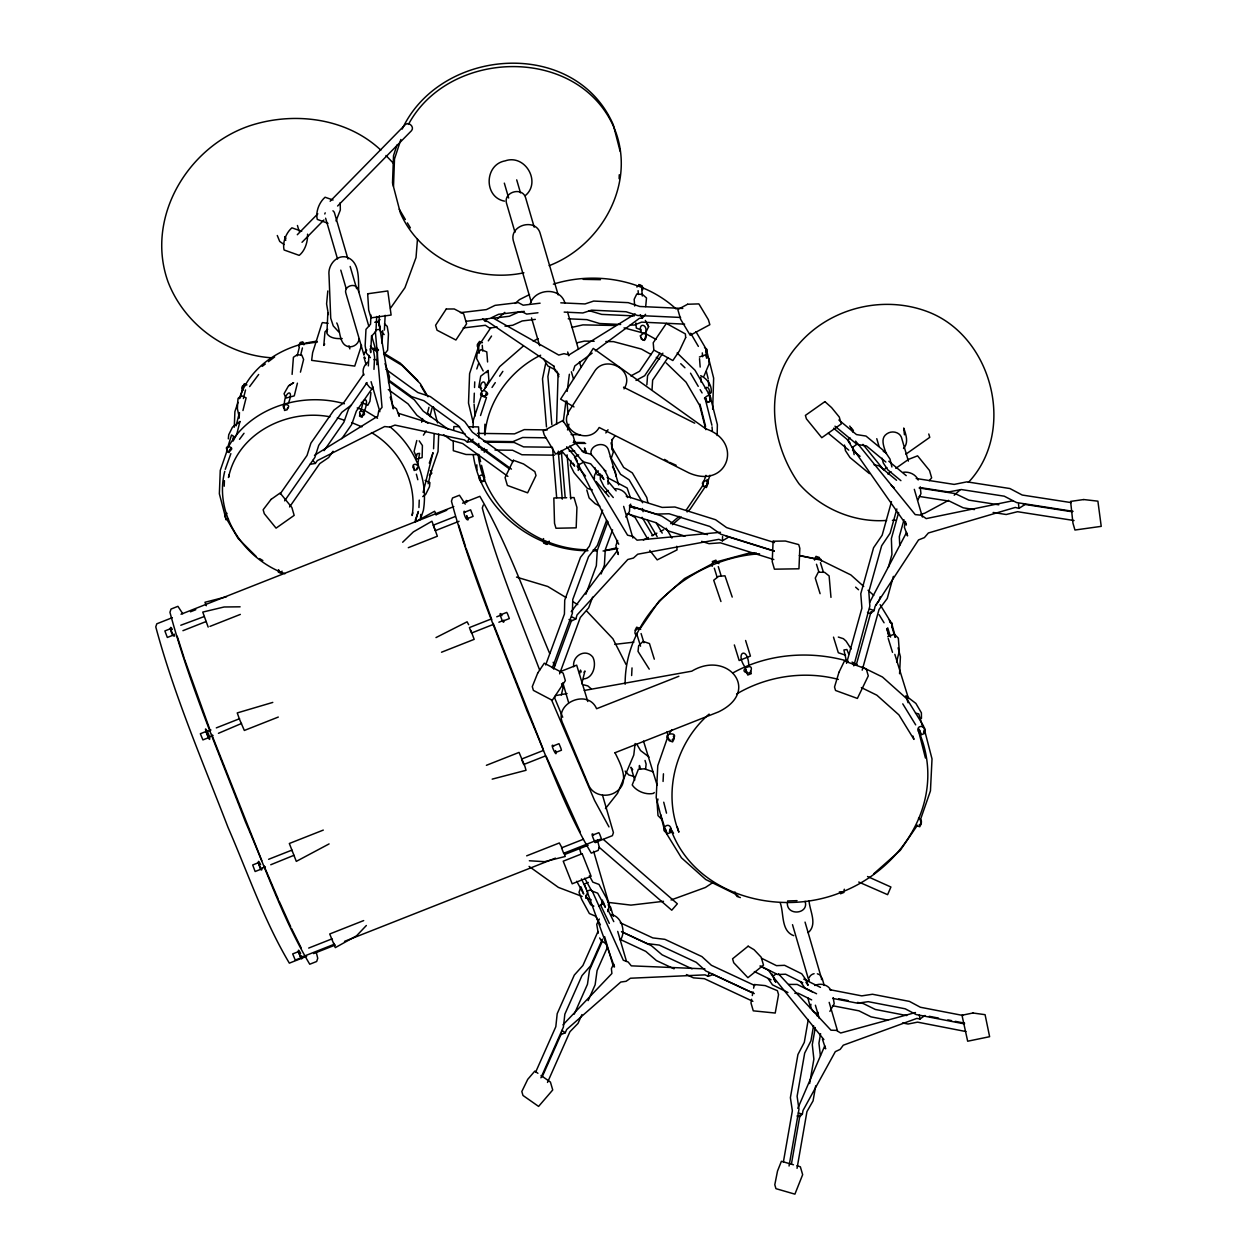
<?xml version="1.0" encoding="UTF-8"?>
<svg xmlns="http://www.w3.org/2000/svg" width="1257" height="1257" viewBox="0 0 1257 1257"><rect width="100%" height="100%" fill="white"/><g stroke="black" fill="none" stroke-linecap="round" stroke-linejoin="round"><path stroke-width="1.5" d="M608.042 484.291L608.137 477.236L604.523 469.992L591.261 454.343L583.374 452.284L573.789 440.94M326.993 332.147L326.961 333.466C329.915 338.51 336.955 338.809 342.187 338.573M349.855 348.896L349.022 345.785M556.568 424.363L558.108 373.455M393.504 186.35L394.494 158.995L400.873 139.511M473.968 402.539L474.313 393.158M474.533 387.517L474.737 381.892M473.056 427.553L473.323 420.168L482.107 393.614M484.573 433.744L484.919 424.206M484.259 452.253L484.401 448.435M484.903 435.079C487.37 401.313 510.421 369.904 540.651 355.228M619.12 178.683L619.261 174.77M702.349 483.034C704.91 493.765 713.473 476.89 703.024 481.667M712.672 409.232L713.646 378.121L706.387 349.477L695.985 331.722M717.15 435.519L717.37 424.677L710.111 396.049L694.98 370.218L677.162 352.934M904.443 434.796L903.72 428.04C905.936 434.561 908.984 442.653 903.516 448.498M224.202 486.239L224.406 480.661M234.289 427.223L234.886 411.668L237.997 402.319M239.191 418.172L239.411 412.595L236.112 425.84M418.958 507.545L419.241 500.097M433.586 448.765L434.168 433.885M438.709 434.042L438.033 451.546L429.721 475.507M420.545 519.094L420.734 514.427M453.258 441.474L453.321 450.697L465.97 454.484L478.32 454.641M453.698 430.303L453.856 426.579L459.559 426.657M478.618 447.193L478.776 443.47M478.996 437.876L478.556 426.893L469.05 426.783M568.997 619.497L571.636 620.879L575.832 618.947L577.042 614.956L627.793 559.506L633.449 558.045L637.723 554.211L718.878 539.347L722.398 540.809L722.586 536.519M326.977 331.659L327.841 312.993M292.095 374.382L293.415 357.271L297.029 354.851L301.759 355.055L303.613 359.455L300.439 372.151M625.138 684.264C624.635 613.699 692.34 557.872 759.558 553.803M631.643 675.543L632.02 667.907M663.067 781.445L663.445 773.809M735.015 892.014L735.769 894.843L738.063 895.958M899.572 673.736L900.405 656.814L898.111 647.826M917.799 729.971C917.861 723.011 929.19 727.787 923.518 732.375M368.348 365.897L368.882 355.354M370.972 315.036L370.516 324.259L365.976 329.35L365.143 345.644L366.4 353.217L370.406 357.648M373.973 369.369L374.602 357.067L373.345 349.493L370.422 346.162M376.691 316.497L375.937 331.251L371.506 336.326L370.705 352.62L370.077 348.833M376.833 364.703L377.65 348.88M384.186 334.551L380.227 330.638L378.97 323.065L379.347 315.696M380.227 330.638L379.048 321.682L374.743 322.279M384.391 330.057L385.176 315.303M382.065 343.271L382.741 330.591M370.941 392.608L369.951 401.282L367.782 405.304L361.293 402.334M652.053 389.293L652.634 380.164L667.954 357.632M578.236 470.448L578.691 463.943M646.868 384.783L647.559 375.717L662.863 353.17M417.481 239.066L416.02 257.575L404.943 287.712L390.487 308.216M570.851 460.518L570.442 465.451L574.04 472.679L587.302 488.329L592.283 489.884M645.689 306.629L646.507 297.956L642.421 294.405L636.765 294.028L634.172 299.307L634.706 306.017M228.318 438.866L228.727 434.781L232.498 427.144L239.946 421.504L236.787 434.199L233.095 441.05M635.131 743.515L633.779 755.017L617.564 793.277L605.465 808.581M563.262 421.849L565.949 400.904M567.174 391.383L569.374 374.24M808.282 1019.506L804.291 1042.367L797.928 1054.529L790.386 1097.691L792.366 1110.779L783.41 1161.829M810.278 1008.067L810.954 1004.249M789.05 1166.025L798.965 1109.287L797.111 1096.245L804.684 1053.083L810.922 1040.89L813.593 1025.649M791.407 1164.139L800.002 1114.975M815.29 1027.535L812.289 1044.677L813.876 1059.132L809.634 1083.534M817.286 1016.096L817.946 1012.278M796.985 1115.996L799.688 1116.766L802.375 1114.142L803.019 1110.465L835.308 1051.653L840.179 1049.359L843.29 1045.196L916.856 1018.406L920.014 1019.018L924.948 1015.467M797.048 1168.334L806.947 1111.597L813.075 1100.849L815.699 1085.844M820.601 1033.678L818.936 1043.2L820.412 1055.88M560.921 1034.605L565.257 1032.767L566.718 1029.467L620.769 982.047L626.096 981.293L630.464 978.229L705.067 974.866L708.225 976.343L708.932 972.415M751.639 999.252L750.979 1002.945L753.273 1010.832L775.223 1013.048L778.539 994.617L777.392 990.673L765.262 985.614L754.279 984.514L753.619 988.191M752.299 995.56L752.959 991.883M612.065 449.786L612.049 439.369M359.093 338.777C358.826 343.318 354.521 346.759 350.106 346.806C338.526 346.319 340.741 330.198 336.766 322.955M549.733 367.185L547.895 376.503L551.839 424.552M545.569 363.933L542.505 378.844L546.481 426.893M629.961 507.325L630.668 504.136M867.487 612.41L870.535 613.526L874.118 610.603L875.076 606.377L918.553 539.913L924.398 537.603L928.373 532.984L1015.279 507.435L1018.987 508.362L1024.816 504.638M567.504 429.941L568.887 424.206M657.961 799.043L657.081 802.673L658.008 815.604L662.046 819.658M896.618 662.015L899.289 651.126L898.346 638.195L894.324 634.141L887.693 636.765M639.247 767.54L639.452 765.497L640.536 769.19M645.564 769.378L646.114 764.13L645.03 760.438M227.108 449.283L226.59 451.404L229.151 452.583L230.832 448.293L229.67 450.462M227.517 448.042L231.524 435.001L233.629 436.289L232.765 440.076M240.276 397.919L242.852 387.596M224.767 471.375C213.564 514.789 244.596 559.239 284.978 573.726M243.387 398.563L245.524 389.953M242.947 410.536L246.121 397.84L241.344 395.641L238.06 398.422L237.652 402.507L237.4 408.729L239.27 417.387M229.167 474.8L228.491 477.519C237.73 432.989 287.429 408.572 329.931 416.805M225.364 515.197L225.836 519.675L228.46 518.984M284.066 405.98L284.522 410.473L287.162 409.766L287.68 407.645M284.428 406.058C283.312 391.917 295.018 386.716 288.387 403.261M299.622 344.638L300.14 342.517L302.78 341.825L303.77 344.182M297.186 355.888L299.339 347.293M300.722 354.804L302.434 347.938M297.422 383.181L294.264 395.876L285.92 398.092L284.066 393.692L288.324 386.182L293.651 382.694L289.079 385.396M278.85 569.987L278.331 572.108L280.892 573.286L282.055 571.118M360.052 413.993L359.518 416.114L362.079 417.293L363.776 413.003L362.613 415.171M360.9 411.023L363.037 402.429M363.996 411.668C365.378 410.206 369.197 396.411 363.462 400.7M416.79 440.516L414.087 451.404L415.957 455.898M421.629 422.211L422.525 418.597M417.293 467.651L416.758 469.772L414.134 470.479L413.663 465.986M415.753 459.198L417.167 453.698L419.587 453.353L417.575 464.996M427.254 414.15L428.967 407.268M429.925 416.523L432.062 407.912M412.783 512.793L412.107 515.511C417.544 482.814 399.726 449.032 371.459 432.612M423.122 492.383L433.021 452.661L429.281 463.126M428.134 483.756L430.695 473.433M431.104 472.192L431.638 470.071M561.282 695.011L562.979 688.192M573.711 666.744C572.061 655.871 585.621 648.015 592.754 657.05C596.871 664.325 593.288 678.419 583.641 678.89M579.556 673.721L580.467 670.06L581.253 671.961M581.755 683.808L584.945 670.987L584.034 672.212M602.59 900.059L601.035 905.951L609.315 923.376M891.48 501.684L882.163 535.215L873.568 547.738L860.778 593.76L861.909 608.168L846.542 663.319M853.802 665.849L869.844 606.11L868.823 591.748L881.66 545.727L890.129 533.172L896.854 508.944M856.268 664.843L871.101 611.515M898.629 512.495L891.37 538.577L891.936 554.431L888.369 567.331M880.199 596.792L879.177 600.469L875.72 605.214M862.192 670.154L879.036 609.456L887.238 598.458L893.381 576.366M904.003 519.769L899.336 536.535L899.729 545.365M607.697 911.576L609.346 905.653L606.644 898.456L598.992 884.409L592.833 882.131L589.376 875.768M361.529 345.314L354.725 366.101L311.642 360.366L312.616 352.714L321.871 323.536L322.421 322.578L328.046 323.332M396.992 145.011L393.52 155.632L392.514 182.972L400.339 212.889C420.561 259.303 475.507 283.171 523.886 272.785M388.523 382.568L389.544 376.849L385.035 363.682M476.796 368.961L478.587 363.54M480.535 415.517L486.49 397.479M549.183 541.154C548.146 546.088 540.29 542.49 543.59 538.577M642.688 289.738C644.511 286.14 638.572 283.485 636.906 287.067M705.947 475.319L702.364 486.145L686.102 510.263M707.031 484.118L709.954 475.256M174.723 635.979C171.455 637.723 168.375 621.854 172.319 629.474M468.201 519.754C465.546 521.466 461.759 507.404 465.373 512.259M483.269 505.094L482.295 508.001C496.876 563.482 519.33 616.543 539.662 670.075M585.746 897.891L587.585 892.454L584.222 884.064L588.26 882.477M667.97 736.303L657.772 765.67L656.201 797.645L663.995 828.206M844.06 890.035L844.327 889.233M920.25 820.224L930.447 790.873L932.018 758.898L923.439 725.823L906.8 698.751L882.461 677.004L862.192 667.058M239.301 398.658C249.687 365.771 283.878 344.937 316.937 341.228M226.621 451.97L220.258 470.448L219.362 493.781L225.427 516.957M225.27 469.332L230.864 453.636M415.266 520.162L418.377 511.442L415.234 521.781M420.294 519.675L423.389 510.326C428.59 478.76 414.433 446.659 389.921 426.752M602.637 510.106L589.344 546.261L580.467 557.354L564.723 600.155L564.424 614.076L545.679 664.922M552.31 667.844L572.359 613.353L572.768 599.479L588.543 556.694L597.295 545.538L606.612 520.241M553.646 669.101L571.684 620.062M607.932 521.529L597.295 550.44L596.337 565.713L585.872 594.247M559.601 673.846L580.278 617.533L588.669 607.838L592.613 597.138M612.583 529.857L605.261 549.733L604.413 565.053L601.129 573.962M797.818 1108.344L824.749 1045.903L825.613 1048.841L822.408 1039.083M597.955 931.547L582.918 965.486L574.308 975.086L557.197 1013.692L555.814 1026.702L535.655 1072.127M540.919 1077.815L563.387 1027.126L564.849 1014.179L581.991 975.589L590.507 965.926L602.386 939.136M542.238 1076.762L561.612 1033.05M602.182 941.524L589.502 970.105L587.459 984.294L574.245 1014.148M547.502 1082.45L569.94 1031.73L578.016 1023.418L581.897 1014.635M607.382 947.338L597.091 970.561L595.127 984.797L588.135 1000.603M624.022 388.884C636.105 370.045 604.617 353.437 594.027 372.245L569.185 410.866C557.118 429.705 588.59 446.314 599.18 427.49L688.82 472.852C727.206 489.837 744.364 441.883 705.853 428.841L593.257 348.409L560.606 399.145L574.009 406.922M530.218 303.833C534.806 288.293 560.528 286.722 564.943 303.126M310.008 464.32L315.366 463.424L317.33 460.596L384.642 426.547L389.921 427.081L394.949 425.102L464.414 439.95L467.353 442.087L469.144 438.41M473.056 439.149L471.862 441.6L467.353 442.087M573.286 370.689L574.842 365.913L592.173 353.138M611.185 458.538L613.243 452.379L611.043 442.81M617.627 540.479L615.914 545.648L618.287 554.51L617.203 550.77L571.244 611.688M485.218 388.02L488.91 380.541L488.109 370.485L480.724 376.173L478.76 387.203L481.62 388.366M646.035 331.942L648.628 326.663L646.852 323.269M548.429 541.61L547.031 544.438L543.967 543.197L543.825 541.516L546.889 542.757M635.068 630.354L636.655 627.212L640.08 628.374M814.41 559.506L816.013 556.348L819.438 557.511M703.936 376.22L709.027 364.059L708.917 358.858L705.271 354.93L699.379 357.019M869.624 602.496L906.564 532.465L907.554 535.906L904.364 527.233L905.386 521.529L906.391 524.97L852.23 447.555L847.532 439.997L850.266 438.065M243.811 385.82L242.648 387.989L244.345 383.699L246.906 384.878M336.012 220.965L340.333 209.982L340.207 202.628M376.142 350.483L377.304 348.315M327.81 290.948L326.6 303.88L328.391 314.549M324.715 343.994L323.803 345.439L324.982 331.879L327.653 329.24M423.405 435.142L426.202 430.837M402.209 129.062C440.751 46.886 575.062 37.286 613.29 124.789L620.125 151.327M408.446 124.427C449.456 48.143 578.848 45.236 614.264 128.151L614.359 128.434C636.812 182.705 601.867 245.429 549.152 265.683M482.609 318.854L485.375 321.321L486.899 318.995M599.322 918.993L596.729 924.351L598.269 933.197M620.377 940.032C626.3 931.814 621.524 915.85 610.698 914.515M917.861 500.019L920.941 493.655L920.218 486.899M490.67 327.936L478.98 345.282L469.599 373.612L468.515 403.104L473.182 422.619M488.297 340.867L491.55 336.043M483.725 390.314C496.594 396.458 472.412 398.956 483.725 390.314L499.705 366.604L523.195 346.178M492.021 387.439L495.274 382.615M499.61 376.173L502.863 371.349M484.731 479.577C478.32 486.6 476.686 470.778 484.401 476.356M706.45 352.604L706.953 349.399L704.501 347.592M705.193 388.319C708.587 384.626 710.488 392.2 709.247 394.541M705.963 485.689L690.014 509.352L687.076 511.913M653.75 350.357L639.562 371.302L630.825 375.937M605.827 432.974L608.027 429.737M659.941 353.201L644.637 375.749L636.011 380.447M611.672 440.626L614.956 435.786M640.63 627.997L659.124 600.972L684.515 578.55L713.363 563.167M669.682 732.894L671.835 729.751M814.52 560.025C815.95 556.945 821.292 557.495 821.434 561.109M891.842 627.054L892.297 623.393L889.579 621.587M917.453 825.205L900.248 850.361L873.678 873.835M324.086 450.65L343.852 422.258L348.535 409.044L367.06 382.568M280.17 493.922L307.038 455.427L310.888 443.187L333.953 410.096L343.57 402.947L363.729 374.02M284.616 500.852L314.816 457.517L318.728 445.371L341.825 412.296L351.379 405.068M289.581 506.948L319.765 463.597L328.643 457.548L333.042 451.247M373.14 387.062L356.328 411.165L351.709 424.457L341.825 438.646M486.569 372.638L488.109 370.485M249.624 386.59L258.659 374.492M228.57 446.486C251.007 407.032 302.104 391.681 344.387 403.748M239.506 439.322L244.015 433.272M238.5 423.342L239.946 421.504M384.233 354.458L387.627 350.247L388.46 333.953L387.219 326.38L384.501 323.787M929.237 480.693L931.657 477.849L929.504 470.495L917.579 455.835L908.575 459.339L895.801 468.358M595.331 350.813L639.452 318.304L642.327 318.131L645.579 314.297M525.253 195.652C541.641 182.124 525.08 153.763 505.141 160.88C484.291 164.494 483.599 197.223 504.497 201.136M625.782 517.02L629.49 511.473L629.757 505.11M654.269 792.507L653.514 793.371C645.941 795.1 636.608 791.344 632.208 784.965L638.43 769.19L644.464 768.844L652.98 771.751M808.188 932.647C817.867 924.335 809.618 910.791 809.021 900.656M968.361 482.389L970.31 480.3C1016.442 428.181 991.27 334.488 926.189 311.155C881.471 294.876 828.834 308.546 798.054 344.937C762.858 383.998 770.588 443.454 798.981 483.772C820.648 508.457 853.692 522.849 886.609 520.445M366.353 925.498L356.611 935.758L335.289 947.637L329.727 933.982L363.682 920.58M563.01 1024.801L611.908 973.484L611.389 968.644L613.605 964.056L614.469 967.01L587.506 892.533M829.871 1011.398L834.208 1003.667L833.171 997.618M297.296 234.729L317.817 213.8M330.151 201.246L405.43 124.49C408.965 121.395 414.731 127.193 411.526 130.665L337.599 206.022M302.01 242.302L323.913 219.975M402.664 542.238L413.38 531.884L431.937 521.215L437.357 536.236L408.305 547.691M368.112 361.985C364.011 364.844 361.859 370.391 363.807 375.136M954.204 495.211L959.861 490.089M750.115 672.636C756.698 659.532 734.355 671.867 749.298 673.076M709.121 714.102C676.219 742.431 662.596 791.423 678.89 832.181L677.35 827.169M669.431 831.506L670.735 827.766M497.458 318.775L504.795 312.38M515.071 303.44L519.471 299.622L529.496 294.594M670.672 523.682L679.094 516.36M672.401 524.672L681.215 517.02M377.069 322.153L380.07 319.608M768.467 970.231L772.819 976.469L776.15 973.782M422.745 496.594L425.73 494.331L429.485 486.695L429.894 482.609L425.117 480.425M262.194 366.368L265.306 364.011M268.417 361.655L274.655 356.957M287.413 408.792C292.692 402.9 278.645 403.544 284.789 408.839M375.434 350.514L377.901 349.87M852.23 447.555L856.316 444.664M886.861 467.604L883.687 469.851L862.946 444.365M905.92 454.154L929.756 437.342L928.766 433.995M887.803 473.983L891.009 471.736M605.403 492.445L608.262 490.45M713.332 882.241L705.428 887.473L671.049 899.981M635.162 313.904L569.107 354.851L563.984 353.688L558.768 355.071L492.65 317.785M314.47 455.317L377.76 416.193L378.64 411.322L382.034 407.362L375.356 331.455M722.398 540.809L727.724 537.682M329.083 843.918L296.306 861.375L289.33 843.494L323.3 830.091M415.847 521.624L434.623 511.253L436.163 514.6M948.548 500.349L924.633 513.249L920.847 514.239M435.99 637.582L467.101 621.806L468.672 624.698M578.676 454.893L574.528 457.108L618.727 544.218M578.299 465.011L582.447 462.812M733.051 672.841C767.697 653.483 810.341 650.388 848.239 661.292M736.618 693.99C766.739 676.125 804.401 670.405 838.325 679.393M672.086 739.98C681.86 730.333 658.574 733.522 670.264 740.247M915.552 713.206L918.741 713.866L922.748 726.797M919.244 824.843C922.622 823.885 922.025 818.417 918.49 818.323M533.219 341.15L538.216 338.636M643.333 539.976L648.423 537.43M651.802 535.733L656.892 533.188M660.271 531.475L663.665 529.778M416.413 469.034C422.446 466.033 411.73 460.958 413.019 467.478M172.366 617.658L156.795 623.802L155.774 626.882C174.22 695.498 202.471 761.082 227.973 827.279C247.786 872.767 263.907 920.423 289.346 963.145L306.661 956.31M181.024 614.233L453.793 506.602M462.545 503.161L479.844 496.326C508.614 545.915 527.421 600.72 549.655 653.436M446.769 510.232L435.88 514.836M190.436 611.813L195.809 609.692M465.153 512.008L470.621 509.855L473.088 516.391L467.62 518.544L466.991 516.376M455.113 516.564L433.241 525.206L435.362 530.643L459.056 521.294M180.788 625.248L204.31 616.511M182.925 630.684L206.179 621.508M209.966 626.395L240.338 614.406M501.276 614.563L506.744 612.41L507.592 613.95L509.336 618.57L503.868 620.722M491.298 618.947L469.427 627.573L470.291 630.134L471.548 633.025L493.42 624.383M496.766 616.794L500.412 615.349M207.374 731.417L210.94 730.003M216.314 727.882L239.584 718.705M498.888 622.231L502.533 620.785M209.495 736.853L213.077 735.439M218.435 733.318L241.533 723.466M441.521 652.226L474.188 639.342L470.731 630.181M278.3 717.056L244.345 730.458L239.537 719.381L237.243 712.923L272.785 702.412M559.632 671.882L576.68 665.157L587.789 701.5M678.874 676.266L596.604 708.728C587.773 688.066 552.703 703.48 563.026 723.985L588.732 785.358C593.225 795.791 607.634 798.054 616.37 791.643C630.527 782.153 620.471 764.005 615.034 752.739M486.396 765.309L519.062 752.409L524.86 766.236L526.039 770.29L492.178 779.136M553.52 745.841L558.988 743.688L560.811 748.041L561.455 750.209L555.987 752.362M543.495 750.413L521.608 759.055L522.472 761.601L523.745 764.492L545.617 755.866M268.621 859.301L291.891 850.125L292.331 851.036M261.802 868.273L265.368 866.859M270.742 864.753L293.965 855.294M614.83 752.802L718.454 711.918C761.711 691.083 727.662 649.476 691.774 671.175L584.316 690.454M526.667 855.844L559.334 842.96L562.005 847.862M593.398 834.821L598.866 832.668L599.715 834.224L601.443 838.828L595.991 840.996M583.437 839.236L561.549 847.862L563.686 853.299L594.671 841.074M308.688 948.077L331.958 938.885L332.398 939.812M301.869 957.048L334.079 944.337L333.718 943.111M313.574 953.592L335.399 944.981M344.497 941.383L555.437 858.154M564.534 854.556L588.166 845.238M595.095 842.504L612.395 835.669L613.416 832.605L602.512 795.147M586.925 891.26L590.979 889.657M840.524 893.774L844.076 892.376M558.249 454.5L561.863 453.086M708.225 976.343L713.175 974.521M708.21 393.802L711.148 392.75C712.232 385.223 707.235 378.781 700.699 375.654M814.772 985.504C820.318 982.848 827.86 984.514 830.861 990.155M915.473 1012.529L840.697 1033.003L836.329 1030.379L830.987 1030.206L778.507 973.892M715.06 562.256L748.669 553.221L756.321 552.97M841.153 892.046L842.049 891.81M417.214 458.884L422.132 457.579L422.399 445.512L419.21 440.861M226.48 596.776L204.97 602.276L206.274 605.733M553.379 284.145C594.812 271.151 643.883 279.258 676.172 309.033M571.841 327.386L582.887 324.887L615.019 325.484M576.884 342.8L584.458 341.103L594.168 341.275M606.628 550.126L615.993 548.021M617.894 548.586L603.061 551.006M1013.063 500.71L926.205 518.607L921.365 515.229L915.206 514.6L855.593 441.097M567.048 693.55L555.531 695.624L554.651 697.965L562.727 717.26M376 329.853L380.305 329.255M300.612 344.402L317.408 342.03M229.23 451.106C237.589 447.083 221.688 443.862 227.878 450.823M429.391 475.413L431.842 473.229L430.334 470.652M227.03 513.296L224.689 515.071L225.506 517.711M540.101 303.188L523.179 305.2L518.293 302.591L495.069 305.357L486.38 309.599L460.423 312.663M524.31 311.375L518.67 312.05L509.289 316.261L491.864 318.351M465.797 321.336L489.9 318.477L498.542 314.313L521.734 311.579L526.683 314.093L537.965 312.757M463.142 327.967L485.406 325.296L489.523 328.014L497.253 327.103M535.325 319.388L522.174 320.959L512.73 325.264L505 326.176M614.752 644.37L633.905 642.138M663.492 901.316L630.935 905.119L608.247 902.4M720.497 532.292L637.063 540.18L633.119 536.472L627.573 535.183L582.667 460.785M787.573 900.97L797.048 900.656M373.989 359.659L377.147 359.596M903.327 472.271C909.267 471.454 915.74 474.345 918.191 480.001M566.687 497.725L553.834 497.992L554.526 523.321L555.971 528.254L576.177 527.846L576.932 507.451L574.04 497.568L570.364 497.646M892.407 520.319L896.272 520.241M240.118 606.817L224.107 606.99L202.754 612.08L208.175 627.102M794.848 993.313L798.289 993.297L811.661 999.896M788.673 984.404L797.189 984.435L812.242 991.867M552.326 447.225L523.556 446.879L514.192 442.48L484.888 442.103M547.266 429.91L524.248 429.611L514.537 433.869L477.424 433.351M571.118 434.576L580.435 434.702M483.615 441.238L512.919 441.631L522.629 437.483L545.632 437.797M573.223 442.417L584.411 442.558M574.496 443.281L585.668 443.422M481.305 449.849L487.166 449.927M494.991 450.022L512.573 450.242L521.922 454.751L554.526 455.175M569.154 451.012L574.732 451.09M582.195 451.184L585.919 451.232M583.201 279.353L600.469 279.667M605.811 341.495L613.573 341.637L641.431 349.069L651.315 354.6M587.443 549.765C534.586 549.576 484.354 508.127 478.147 454.767M593.21 549.875L597.044 549.953M587.946 550.723C533.754 550.959 480.677 509.666 473.276 454.861M593.618 550.833L597.389 550.896M271.355 357.774C226.024 354.867 184.229 324.212 167.967 281.662L167.872 281.379C145.293 217.602 187.749 146.739 249.75 125.779C293.729 111.307 346.413 117.702 380.824 150.133M485.375 321.321L487.449 321.383L554.148 366.337M704.91 968.88L631.297 965.847L628.17 962.014L623.299 960.238L592.11 890.789M682.787 308.436L639.797 306.488L628.217 302.654L593.665 301.067L585.024 303.943L560.795 302.827M564.189 312.097L582.839 312.962L591.544 310.165L626.065 311.736L637.598 315.476L680.603 317.455M634.329 315.916L601.679 314.391L589.046 310.62M568.211 318.791L586.862 319.639L599.542 323.505L620.659 324.479M684.625 324.133L641.589 322.138L634.094 325.092L630.26 324.919M615.019 488.706C620.549 488.612 626.112 492.1 627.557 497.599M529.338 860.762L544.532 861.689L565.257 856.473L563.953 853.032M1071.184 502.611L1022.24 495.038L1009.89 488.533L966.932 481.855L954.157 484.401L916.212 478.508M920.045 487.559L948.501 491.974L961.275 489.539L1004.249 496.185L1016.583 502.564L1073.054 511.348M919.103 487.967L955.131 493.577L968.88 500.129L998.781 504.811M1023.229 504.167L1072.158 511.772M1074.044 520.524L1017.557 511.709L1006.197 514.506L993.124 512.479M919.134 496.421L949.491 501.15L963.239 507.828L974.442 509.572M634.172 776.512L628.799 774.956L625.153 771.107M583.892 684.892L587.82 685.898L591.309 688.915M829.636 989.652L861.768 995.874L872.468 994.256L909.455 1001.405L920.375 1007.25L963.145 1015.515M838.623 998.749L848.082 1000.572M857.525 1002.41L863.198 1003.51L875.312 1009.45L906.753 1015.562M929.237 1016.3L938.539 1018.091M947.841 1019.898L951.549 1020.621M955.273 1021.344L964.575 1023.135M832.967 998.435L857.541 1003.196L868.257 1001.672L905.229 1008.805L916.133 1014.54L964.496 1023.905M965.926 1031.541L917.547 1022.145L908.073 1024.031L902.526 1022.962M832.495 1005.71L858.971 1010.832L871.101 1016.882L887.741 1020.103M799.483 555.453L815.903 558.831M799.452 555.657L820.444 559.993L850.848 574.92L863.732 586.438M920.878 733.098L918.16 731.275M666.791 832.228C659.658 831.05 667.121 821.245 670.578 827.247M839.346 891.889L840.226 892.077M874.071 464.791L879.099 465.844L896.54 480.268M596.965 474.675L602.087 475.822M624.053 327.888L645.768 333.686L655.997 339.406M481.667 342.501C478.493 340.946 475.46 345.659 478.383 347.749M798.321 1112.979L802.375 1114.142M793.466 1164.783L781.398 1161.295L777.517 1171.037L774.799 1184.723L775.946 1188.666L794.911 1194.15L802.657 1174.667L800.348 1166.779L796.907 1165.773M516.517 577.104L547.769 586.485L566.09 597.562M398.359 413.302L465.137 434.042M626.269 496.201L662.172 507.419L674.915 507.011L715.579 519.722L726.625 527.61L774.485 542.553M629.427 505.644L656.358 514.066L669.085 513.767L709.765 526.447L720.795 534.225L774.186 550.912M629.49 505.942L661.811 516.061L674.192 524.216L707.455 534.649M726.247 536.205L774.123 551.179M627.259 513.704L655.997 522.692L668.363 530.957L685.002 536.158M773.825 559.538L720.434 542.82L709.027 543.684L701.626 541.358M838.325 637.048L843.4 638.697L846.118 641.18L851.162 649.005M373.313 348.268L378.561 349.98M357.208 407.959L364.546 410.348L377.54 418.235M360.822 415.533C370.988 415.344 356.501 406.184 360.24 415.171M245.602 385.459C242.648 383.731 240.087 388.68 243.324 389.953M337.316 417.89L344.465 420.247M351.63 422.588L361.953 426.846M845.568 655.196L838.325 652.744L833.501 637.142M916.322 825.582L919.747 826.745L921.35 823.602L920.533 820.994M740.389 897.592L736.963 896.43L736.162 893.821M333.058 200.02L325.092 197.239C319.231 202.251 315.444 211.852 317.267 219.394L327.983 223.306M301.68 231.272L291.907 227.831C286.062 232.844 282.275 242.444 284.082 249.986L299.213 255.375C305.184 250.552 307.839 241.69 307.572 234.163M555.735 370.061L547.832 365.96L543.448 358.654M869.53 608.938L874.118 610.603M582.148 896.43L558.391 887.395L529.087 866.403M585.809 897.812L591.293 899.902M638.823 284.522L641.887 285.763L642.028 287.444M641.164 329.978L636.293 328.014L635.885 322.986M482.452 342.674L479.388 341.433L478.131 345.958M817.898 1013.865C810.655 1012.058 809.555 1003.84 807.858 997.822M593.854 906.14L590.727 904.741L585.605 895.377M669.541 462.309L676.109 465.247M867.55 876.522L890.914 887.018L887.599 894.67L858.751 882.037M793.733 935.664C780.723 930.887 784.132 913.132 780.204 902.809M620.267 922.748L652.792 937.911L664.906 939.34L701.909 956.593L711.399 965.297L754.719 985.488M621.477 931.594L647.151 943.583L659.249 945.091L696.252 962.328L705.774 970.938L754.279 993.58M622.294 932.113L651.393 945.688L662.125 954.833L692.057 968.833M711.745 973.861L753.32 993.266M620.078 939.372L645.752 951.36L656.468 960.599L674.082 968.817M752.896 1001.342L704.376 978.684L693.455 977.867L686.416 974.568M852.057 662.078L857.133 664.576M861.359 687.579L876.852 695.184L898.912 714.887L913.98 739.415L912.943 736.068M640.661 629.396C636.623 626.505 632.177 633.622 637.048 635.445M736.162 894.45L705.758 879.523L681.42 857.793L664.78 830.72M754.357 971.567L771.06 979.8M761.491 958.227L776.496 965.659L784.572 965.313L801.762 973.814L806.114 980.051L808.11 985.347L805.941 982.236M803.773 979.109L820.475 987.374M802.783 982.754L785.609 974.222L777.612 974.505L760.925 966.256M816.563 993.753L804.873 987.971L800.52 981.733M759.935 966.004L769.944 970.954M772.819 976.469L823.885 1039.586M787.966 992.496L772.474 984.844L768.137 978.606M623.519 387.172L694.697 423.185M883.262 451.342L886.452 453.007M284.129 244.549L279.714 241.438L277.278 235.499M372.449 388.9L369.762 387.517L366.117 383.024M392.341 405.917L396.474 408.808L399.223 416.256L398.61 413.883M605.984 943.818L601.145 940.425L599.652 937.942M607.162 477.471L627.133 487.983L630.448 497.741M599.778 506.115L595.142 503.664L589.124 497.945L586.799 489.947M571.872 616.857L575.832 618.947M656.264 357.365L659.564 359.203M628.5 513.752L635.084 517.46L647.811 539.174M664.513 459.386L667.86 461.335M630.04 505.911L634.926 508.739M572.752 601.6L577.749 604.617M383.574 353.028L400.307 363.163L417.795 380.572M384.061 354.537L401.941 365.363L420.247 383.605L428.008 396.788M414.386 468.845L413.333 468.028M259.602 558.595L262.854 560.559M279.62 571.511L278.253 570.144M559.019 374.445L555.358 371.051L553.551 365.834M561.926 1030.426L565.257 1032.767M537.917 1073.305L534.806 1071.121L527.736 1079.339L521.828 1091.516L522.975 1095.46L538.593 1106.411L552.734 1089.96L550.425 1082.073L541.044 1075.505M513.013 461.633L472.428 432.204L464.713 421.598L430.255 396.584L417.843 392.53L385.883 369.322M388.774 380.054L411.589 396.615L423.955 400.763L458.428 425.762L466.19 436.273L511.442 469.112M388.444 381.044L414.307 399.82L423.216 411.118L448.278 429.328M470.479 440.594L509.478 468.924M388.287 389.544L408.069 403.906L416.915 415.297L427.883 423.263M507.907 476.403L462.686 443.532L451.373 440.327L443.548 434.639M649.068 757.075L640.52 750.523L636.843 744.254M632.711 769.708L630.967 767.257L634.722 780.141M338.636 331.801L333.231 325.877L330.732 318.21L329.004 275.047C327.81 265.494 336.122 254.778 346.319 257.025C360.555 261.676 358.151 280.452 358.748 291.97M852.56 450.147L860.055 456.322M828.222 433.194L848.789 450.163M838.875 420.011L856.473 434.576L866.01 436.069L885.462 452.143L890.019 459.088L891.889 466.976M888.778 461.24L906.218 475.649M885.855 462.042L866.434 445.936L856.991 444.365L834.978 426.17M900.908 480.661L887.819 469.851L883.262 462.906L882.084 458.224M833.595 428.228L848.271 440.359L850.093 443.14M891.213 485.265L894.12 487.669M869.435 473.622L849.983 457.532L845.427 450.603L844.531 445.057M603.439 839.487L677.35 903.783L671.757 910.209L599.228 847.328M868.037 590.271L873.756 595.378M855.624 587.16L858.531 589.753M285.968 238.28L284.679 236.677L285.748 240.37M374.932 349.525L377.037 352.101M680.744 363.713L684.939 367.767M666.147 362.896L686.039 382.159L699.725 405.571L705.837 429.674M256.349 556.631L238.044 538.389L226.401 518.607M385.978 155.507L393.708 163.567M587.003 611.389L612.913 638.776L626.065 664.497M428.338 413.663L431.387 417.01M577.042 466.048L585.511 475.994M561.36 450.54L574.606 466.111L573.161 463.22M607.948 481.195L616.15 490.874M569.688 446.109L582.902 461.696L590.68 463.817L603.91 479.483L601.742 475.146M613.29 497.536L603.926 486.49L600.312 479.247L600.312 473.999M566.671 446.785L575.077 456.7L577.246 461.036M596.101 481.494L608.985 496.704M850.989 427.521L853.424 430.523M853.189 432.361L849.763 426.029M312.852 460.345L315.366 463.424M649.24 669.148L638.022 651.377L638.635 645.737L643.081 641.4L649.476 643.568L654.3 659.171M772.112 974.081L775.789 982.173L773.621 979.046M465.247 504.136L459.449 495.242L452.52 497.976L451.452 501.197C470.762 573.019 500.333 641.651 527.029 710.943C547.753 758.552 564.629 808.424 591.261 853.142L598.175 850.408L599.243 847.187L597.389 839.645M608.969 826.902L594.545 800.395L551.524 699.866M182.768 613.73L177.928 606.33L171.015 609.064L169.946 612.285C189.257 684.107 218.828 752.739 245.508 822.031C266.248 869.624 283.108 919.511 309.741 964.229L316.67 961.495L317.738 958.274L316.34 952.617M880.089 604.633L891.826 623.739L895.361 637.032M879.099 614.704L884.064 622.781M902.762 703.857L915.677 724.865M853.016 663.853L853.597 665.063M718.894 563.686C717.276 560.009 710.771 562.492 712.232 566.31M483.159 370.956L476.639 358.575L477.126 353.39L481.07 349.603L486.789 351.913L487.59 361.969M673.532 833.281L670.547 828.426C694.163 895.77 779.717 917.673 841.546 892.187C905.244 867.22 947.574 796.954 918.443 730.616M640.284 314.753L642.327 318.131M405.367 219.551L399.27 209.243M407.378 222.882L410.379 227.894M642.61 502.753L629.113 479.828L620.549 474.298L610.274 456.778M420.576 385.302L426.154 394.761M303.895 344.811C302.733 341.81 297.595 343.381 298.852 346.555M666.163 528.223L671.929 538.059M656.327 523.116L662.219 533.125M611.515 446.738L623.661 467.431L632.334 472.899L646.774 497.489L647.795 502.266M647.355 519.942L657.16 536.645M612.489 466.881L615.286 471.658L616.307 476.434M642.091 517.303L652.87 535.671M649.79 550.393L657.207 559.884L677.052 549.89L676.753 546.276M690.659 333.215L698.358 346.382M690.533 373.188L698.232 386.355M700.149 389.654L702.082 392.938M576.727 881.283L583.672 893.994L580.954 886.813L579.021 892.297L581.724 899.478L589.376 913.54L595.755 916.29L600.406 924.822M607.775 909.502L613.777 921.632M584.694 878.14L591.623 890.867L597.688 893.177L605.308 907.255L603.266 901.85M581.41 878.91L586.186 888.903M645.328 320.441L648.628 326.663M467.62 500.82L466.111 500.506L466.708 502.533M580.215 831.883L546.292 756.604M291.435 928.357L301.114 947.825M553.74 746.077C548.508 740.892 558.469 761.192 555.547 750.555M593.681 834.884C588.732 829.321 597.138 848.679 595.881 840.43M279.054 900.939L290.666 926.645M501.983 615.616C496.672 606.958 504.544 628.72 503.758 620.172M264.033 865.932L278.284 899.226M889.28 619.89L890.569 622.938M920.36 732.187L919.071 729.139L921.161 734.795L924.712 733.397L923.911 730.788M717.181 563.215L715.893 560.166L712.342 561.565L713.143 564.173M746.957 672.432L745.668 669.384L747.758 675.04L751.309 673.642L750.508 671.034M666.273 831.317L664.984 828.269L667.074 833.925L670.641 832.511L669.824 829.919M585.683 450.902L584.474 447.963L585.872 452.771M706.701 400.889L705.523 398.013L706.843 402.57L710.001 401.454L709.247 392.027M480.865 480.425L479.687 477.534L481.007 482.107L484.165 480.975L484.024 479.294M543.338 749.596L493.184 623.362M300.659 953.403C294.264 941.666 303.707 967.262 301.586 955.76M261.817 860.668L211.679 734.449M260.608 864.643C254.872 853.094 262.116 876.663 261.912 868.068M553.174 662.298L554.573 665.833M208.772 734.418C199.91 716.38 212.229 750.193 209.228 735.581M561.58 683.714L562.979 687.343M466.724 515.559L467.887 518.701M491.817 619.732L466.064 548.193M210.312 730.82L184.543 659.265M556.788 371.129L558.831 376.66M174.11 634.031L174.424 634.926M720.952 601.522L713.709 580.247L718.627 576.319L724.975 575.8L732.218 597.075M458.726 525.159L465.499 546.418M177.206 636.246L183.978 657.505M891.7 626.3L895.125 637.378M887.725 627.856L890.584 637.11M889.123 635.901L886.829 628.531L888.699 635.822M894.827 654.347L908.528 698.593M888.228 638.493L892.517 652.352M908.057 702.726L905.92 695.797L915.897 703.433L921.397 712.829L921.46 718.438M820.46 562.696L823.319 571.935M848.664 653.97L846.904 649.523L843.918 649.979L846.417 661.088M816.484 564.252L818.778 571.652M820.098 593.681L815.274 578.094L818.26 572.218L824.576 572.312L829.117 575.91L830.971 597.374M745.605 640.489L750.429 656.075L739.163 660.522L734.339 644.935M718.281 566.577L721.141 575.816M748.763 665.204C747.994 646.161 734.732 652.006 744.788 666.776M714.306 568.148L717.166 577.387M673.391 736.131L674.192 738.739L672.605 741.881L669.18 740.719L668.363 738.11M641.086 633.544L643.945 642.783M636.545 633.261L640.551 646.208M666.996 731.825L668.143 735.534M643.505 741.096L657.207 785.358M660.663 814.567L664.105 825.66M908.387 461.099L901.379 437.153C899.006 431.654 891.417 430.475 886.813 433.854C879.821 438.473 884.221 447.398 886.106 453.463M914.31 489.334L922.402 517.004M876.773 438.677L878.926 446.031M822.047 977.962L824.246 985.472M829.18 1002.363L837.413 1030.52M805.046 922.104L821.418 978.087A6.411 5.782 -16.3 0 1 821.481 979.612M787.385 902.29C786.049 916.384 809.288 914.358 805.108 901.316M792.507 924.681L808.895 980.68A6.411 5.782 -16.3 0 1 808.832 979.156M815.4 1005.207L819.234 1018.343M618.695 484.951L608.561 450.336C605.89 440.107 588.637 444.632 591.167 454.845M567.661 312.38L578.487 349.415M623.645 506.382L632.899 537.98M579.461 361.89L581.064 367.374M558.171 294.892L540.211 233.503C535.985 217.681 509.305 224.799 513.296 240.606L531.24 301.994M534.225 227.187L525.662 197.899C522.645 186.602 503.586 191.692 506.43 202.974L514.993 232.262M567.708 351.991L568.808 355.747M516.706 179.861L520.508 192.887M571.385 371.789L573.522 379.095M594.891 467.588L596.494 473.056M504.324 183.129L508.661 198.009M531.522 317.911L539.646 345.691M562.806 682.724L568.62 702.6M610.588 907.02L613.322 916.4M617.721 931.421L626.505 961.448M593.618 851.256L609.991 907.255A6.411 5.782 -16.3 0 0 608.074 904.899M579.524 848.491L581.158 854.084M604.617 936.591L613.4 966.617M390.22 397.149L393.504 408.415M368.804 326.207L357.884 288.874C355.024 281.992 343.161 286.533 345.989 293.572L363.996 355.165M371.538 335.54L375.906 350.467M347.969 259.021L334.425 212.669A5.028 4.541 -16.3 0 0 332.916 210.815M350.153 266.453L356.658 288.701M325.61 218.199L337.536 259.005M340.788 270.129L346.209 288.686M363.949 357.271L366.148 364.781M371.082 381.672L379.865 411.699M297.438 225.49L299.056 231.005M433.335 406.812L437.53 422.871M416.366 474.172L417.811 479.718M918.914 732.438L925.435 757.987M663.727 802.202L666.509 813.153M706.34 371.381L708.178 378.671M705.9 401.517L711.902 425.243M699.945 404.188L705.586 426.422M478.744 454.374L480.598 461.665M481.525 465.31L484.762 478.084M642.406 508.488L643.081 511.678M919.291 1015.153L920.014 1019.018M852.827 447.303L854.132 454.61M378.97 323.065L393.205 408.855M1018.5 503.806L1018.987 508.362M566.97 401.156L568.085 414.606M567.096 454.83L570.772 498.982M561.36 451.404L565.179 497.473M558.281 451.169L562.256 499.155M552.546 447.743L556.662 497.646M706.025 349.65L706.151 351.332M705.9 350.593L706.513 358.229M708.32 380.29L708.775 386.15M712.043 426.861L712.358 430.9M702.302 352.887L702.6 356.705M699.52 358.701L700.18 367.075M700.84 377.336L701.233 382.364M707.722 483.018L706.465 487.527L703.401 486.286L703.26 484.605M707.047 479.467L707.361 483.285M645.737 335.886L644.464 340.411L641.4 339.17L641.259 337.489M641.698 288.372L642.311 296.008M645.202 334.236C649.225 323.693 637 321.698 641.29 332.712M638.1 290.666L638.399 294.484M486.286 392.734L485.029 397.243L481.965 396.002L481.824 394.321M482.248 345.298L482.704 351.017M485.438 387.282C485.94 376.471 477.047 384.312 481.997 391.477M478.493 345.675L479.106 353.311M474.093 404.157L475.036 415.894M476.812 464.807L476.922 470.008M324.809 214.004A5.028 4.541 -16.3 0 1 325.202 212.842M365.331 358.339A6.411 5.782 -16.3 0 1 364.546 357.035M364.231 354.05A6.411 5.782 -16.3 0 1 366.793 350.137M373.125 349.257A6.411 5.782 -16.3 0 1 374.539 349.996M594.482 478.713A7.652 6.961 -7.2 0 1 598.348 470.935M604.177 470.307A7.652 6.961 -7.2 0 1 605.984 471.029M809.194 977.663A6.411 5.782 -16.3 0 1 814.096 973.704M817.364 973.814A6.411 5.782 -16.3 0 1 818.841 974.458M820.051 975.432A6.411 5.782 -16.3 0 1 820.931 976.673M610.368 908.717A6.411 5.782 -16.3 0 1 610.305 910.241M599.118 906.156A6.411 5.782 -16.3 0 1 603.423 903.846M367.673 293.777L368.678 309.992L370.988 317.88L391.116 315.051L387.8 290.948L367.673 293.777M640.347 335.918C645.47 349.022 650.623 325.767 640.347 335.918M704.548 398.108C709.655 411.228 714.824 387.973 704.548 398.108M773.102 541.217L772.222 561.659L774.422 569.185L798.949 568.793L799.829 548.351L798.729 544.595L785.358 541.029L773.102 541.217M838.969 672.291L834.522 687.013L835.544 690.47L857.384 698.436L868.288 675.873L866.277 668.975L844.437 661.009L838.969 672.291M537.729 673.029L532.292 686.621L533.392 690.376L552.263 700.306L565.351 680.634L563.152 673.124L544.281 663.193L537.729 673.029M685.678 337.536L679.409 350.844L672.841 360.539L653.829 350.027L653.216 342.768L666.367 323.41L685.379 333.906L685.678 337.536M513.422 460.282L505.063 477.566L507.372 485.438L527.626 492.838L536.001 475.555L534.838 471.611L523.556 463.974L513.422 460.282M446.266 309.002L435.582 325.264L437.027 330.198L455.914 340.019L466.598 323.756L463.707 313.873L454.264 308.971L446.266 309.002M271.056 499.406L263.153 509.745L264.3 513.689L276.069 528.144L294.169 515.37L291.86 507.482L280.107 493.027L271.056 499.406M748.151 946.191L732.58 958.792L733.727 962.736L747.915 977.695L763.502 965.093L761.192 957.206L754.09 949.726L748.151 946.191M824.922 401.627L805.407 415.391L806.413 418.848L821.779 437.703L841.279 423.939L839.267 417.025L831.584 407.598L824.922 401.627M687.626 304.241L677.806 309.536L680.697 319.419L690.219 335.258L709.844 324.683L708.398 319.734L698.876 303.895L687.626 304.241M562.853 420.545L543.118 431.072L544.218 434.828L555.657 454.123L575.392 443.595L573.192 436.085L562.853 420.545M170.543 628.689L164.871 630.935L167.338 637.456L173.01 635.225L170.543 628.689M206.007 731.495L200.334 733.742L202.911 739.902L208.583 737.67L206.007 731.495M258.361 862.726L252.688 864.973L255.14 871.51L260.827 869.263L258.361 862.726M298.365 951.675L292.692 953.906L295.269 960.081L300.957 957.834L298.365 951.675M582.148 853.707L563.215 861.186L572.186 883.797L591.12 876.318L582.148 853.707M972.965 1013.001L961.982 1015.247L967.67 1041.22L989.62 1036.695L985.079 1014.682L972.965 1013.001M1083.738 499.548L1070.603 501.402L1072.944 523.132L1074.955 530.03L1101.226 526.353L1097.895 501.166L1083.738 499.548"/></g></svg>
